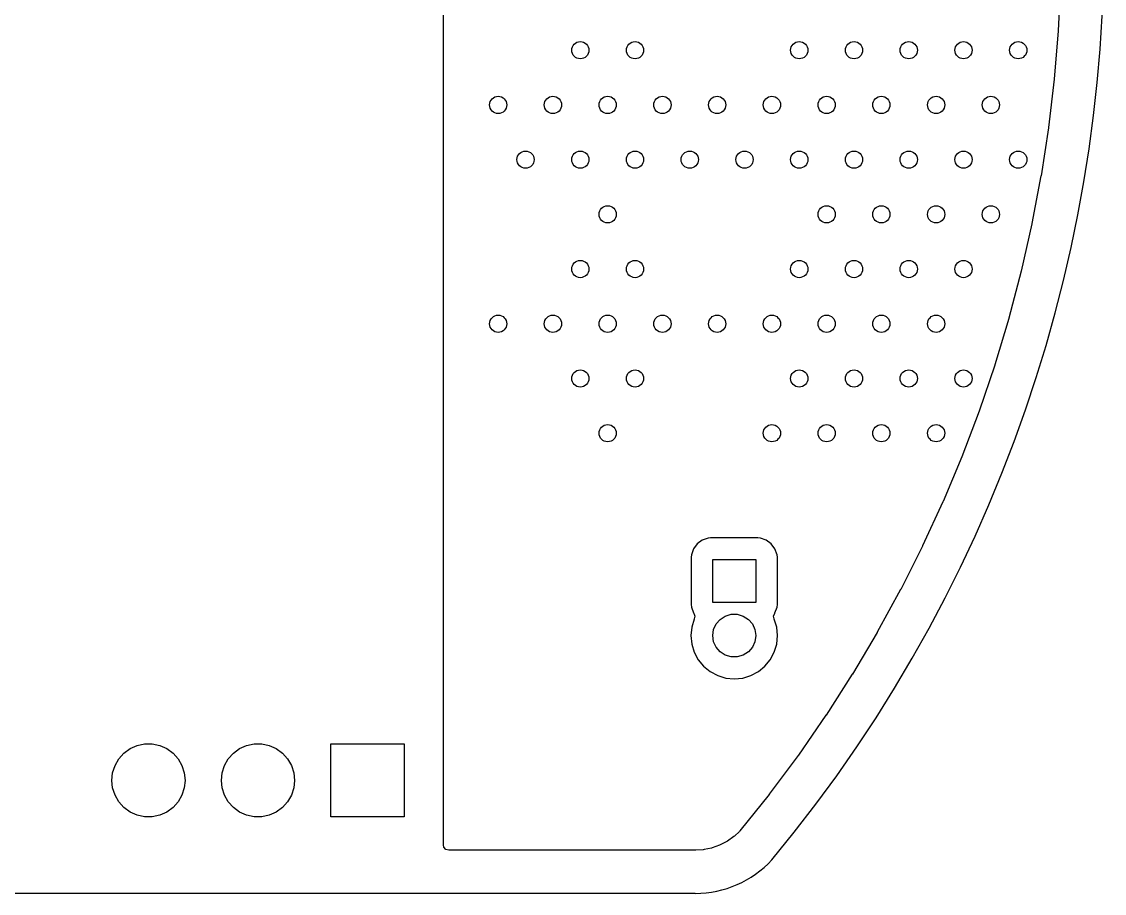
# Model space of a CAD drawing. Extents: x 116 to 183, y -93.2 to -37.6.
# Drawn here: x 157.85 to 182.97, y -93.23 to -73 of the extents above; entities that cross this region are included whole.
import ezdxf

# ---------------------------------------------------------------- set-up
doc = ezdxf.new("R2010")
doc.units = 0
doc.layers.add('BLACK', color=7, linetype='CONTINUOUS')

msp = doc.modelspace()

# ---------------------------------------------------------------- linework, layer by layer
at = {"layer": 'BLACK', "linetype": 'CONTINUOUS'}
for p, q in [((167.64, -87.249), (167.64, -70.221092)), ((181.956792, -72.078439), (181.902433, -73.204138)), ((181.902149, -73.208446), (181.80864, -74.331524)), ((181.902433, -73.204138), (181.902149, -73.208446)), ((181.808207, -74.335819), (181.675658, -75.454973)), ((181.80864, -74.331524), (181.808207, -74.335819)), ((181.675076, -75.459251), (181.503644, -76.573135)), ((181.675658, -75.454973), (181.675076, -75.459251)), ((181.502913, -76.57739), (181.292816, -77.6846)), ((181.503644, -76.573135), (181.502913, -76.57739)), ((181.291938, -77.688827), (181.043413, -78.788107)), ((181.292816, -77.6846), (181.291938, -77.688827)), ((181.042387, -78.792301), (180.755762, -79.882196)), ((181.043413, -78.788107), (181.042387, -78.792301)), ((180.754592, -79.886351), (180.430183, -80.965664)), ((180.755762, -79.882196), (180.754592, -79.886351)), ((180.428868, -80.969776), (180.067097, -82.037106)), ((180.430183, -80.965664), (180.428868, -80.969776)), ((180.06564, -82.04117), (179.666935, -83.095252)), ((180.067097, -82.037106), (180.06564, -82.04117)), ((179.665338, -83.099263), (179.23017, -84.138853)), ((179.666935, -83.095252), (179.665338, -83.099263)), ((179.228434, -84.142806), (178.757339, -85.166621)), ((179.23017, -84.138853), (179.228434, -84.142806)), ((173.529452, -85.121455), (173.443206, -85.236664)), ((173.529455, -85.121452), (173.529452, -85.121455)), ((173.644664, -85.035206), (173.529455, -85.121452)), ((173.644671, -85.035202), (173.644664, -85.035206)), ((173.779516, -84.984908), (173.644671, -85.035202)), ((173.839123, -84.978501), (173.779516, -84.984908)), ((173.839129, -84.9785), (173.839123, -84.978501)), ((174.934864, -84.9785), (173.839129, -84.9785)), ((174.934873, -84.9785), (174.934864, -84.9785)), ((174.934881, -84.9785), (174.934873, -84.9785)), ((174.934883, -84.978501), (174.934881, -84.9785)), ((174.994483, -84.984908), (174.934883, -84.978501)), ((175.129328, -85.035202), (174.994482, -84.984908)), ((174.994482, -84.984908), (174.994483, -84.984908)), ((175.129335, -85.035206), (175.129328, -85.035202)), ((175.244544, -85.121452), (175.129335, -85.035206)), ((175.244547, -85.121455), (175.244544, -85.121452)), ((175.330793, -85.236664), (175.244547, -85.121455)), ((173.392908, -85.371517), (173.386501, -85.431116)), ((173.443202, -85.236671), (173.392908, -85.371517)), ((173.443206, -85.236664), (173.443202, -85.236671)), ((175.330795, -85.236668), (175.330793, -85.236664)), ((175.330796, -85.236669), (175.330795, -85.236668)), ((175.381091, -85.371517), (175.330796, -85.236669)), ((175.387499, -85.431128), (175.381091, -85.371517)), ((178.755466, -85.170511), (178.249023, -86.177293)), ((178.757339, -85.166621), (178.755466, -85.170511)), ((173.386501, -85.431123), (173.3865, -85.431135)), ((173.3865, -85.431135), (173.3865, -86.52687)), ((173.386501, -85.431116), (173.386501, -85.431123)), ((173.887, -86.479), (173.887, -85.479)), ((173.887, -85.479), (174.887, -85.479)), ((174.887, -85.479), (174.887, -86.479)), ((175.3875, -86.526873), (175.387499, -85.431128)), ((178.247016, -86.181115), (177.70585, -87.169624)), ((178.249023, -86.177293), (178.247016, -86.181115)), ((173.3865, -86.52687), (173.386501, -86.526876)), ((173.386501, -86.526876), (173.392908, -86.586483)), ((173.392908, -86.586483), (173.443202, -86.721328)), ((174.887, -86.479), (173.887, -86.479)), ((175.330796, -86.721331), (175.381091, -86.586483)), ((175.381091, -86.586483), (175.3875, -86.526873)), ((173.458188, -86.864267), (173.400975, -87.05287)), ((173.443202, -86.721328), (173.443204, -86.721331)), ((173.443204, -86.721331), (173.449231, -86.729382)), ((173.449231, -86.729382), (173.473648, -86.794846)), ((173.459324, -86.862143), (173.458188, -86.864267)), ((173.459595, -86.860869), (173.459324, -86.862143)), ((173.460518, -86.858641), (173.459595, -86.860869)), ((173.473648, -86.794846), (173.460105, -86.85847)), ((173.460105, -86.85847), (173.460518, -86.858641)), ((173.966373, -86.97868), (174.05957, -86.871125)), ((174.05957, -86.871125), (174.179292, -86.794184)), ((174.179292, -86.794184), (174.315843, -86.754089)), ((174.315843, -86.754089), (174.458157, -86.754089)), ((174.458157, -86.754089), (174.594708, -86.794184)), ((174.594708, -86.794184), (174.71443, -86.871125)), ((174.71443, -86.871125), (174.807627, -86.97868)), ((175.300435, -86.793746), (175.324771, -86.729379)), ((175.313911, -86.858467), (175.300435, -86.793746)), ((175.313483, -86.858645), (175.313911, -86.858467)), ((175.314418, -86.860904), (175.313483, -86.858645)), ((175.314677, -86.862146), (175.314418, -86.860904)), ((175.315814, -86.864273), (175.314677, -86.862146)), ((175.373024, -87.052868), (175.315814, -86.864273)), ((175.324771, -86.729379), (175.330796, -86.721331)), ((173.400975, -87.05287), (173.381659, -87.249)), ((173.887, -87.249), (173.907254, -87.108134)), ((173.907254, -87.108134), (173.966373, -86.97868)), ((174.807627, -86.97868), (174.866746, -87.108134)), ((174.866746, -87.108134), (174.887, -87.249)), ((175.392341, -87.249), (175.373024, -87.052868)), ((167.64, -92.106831), (167.64, -87.249)), ((173.381659, -87.249), (173.400975, -87.445129)), ((173.907254, -87.389866), (173.887, -87.249)), ((173.966373, -87.51932), (173.907254, -87.389866)), ((174.866746, -87.389866), (174.807627, -87.51932)), ((174.887, -87.249), (174.866746, -87.389866)), ((175.373024, -87.445132), (175.392341, -87.249)), ((177.703712, -87.173375), (177.128425, -88.142512)), ((177.70585, -87.169624), (177.703712, -87.173375)), ((173.400975, -87.445129), (173.458188, -87.633733)), ((173.458188, -87.633733), (173.551086, -87.807532)), ((174.05957, -87.626875), (173.966373, -87.51932)), ((174.179292, -87.703816), (174.05957, -87.626875)), ((174.71443, -87.626875), (174.594708, -87.703816)), ((174.807627, -87.51932), (174.71443, -87.626875)), ((175.22291, -87.807538), (175.315814, -87.633727)), ((175.315814, -87.633727), (175.373024, -87.445132)), ((173.551086, -87.807532), (173.55109, -87.807539)), ((173.55109, -87.807539), (173.676116, -87.959883)), ((174.315843, -87.743911), (174.179292, -87.703816)), ((174.458157, -87.743911), (174.315843, -87.743911)), ((174.594708, -87.703816), (174.458157, -87.743911)), ((175.097883, -87.959883), (175.22291, -87.807538)), ((173.676116, -87.959883), (173.82846, -88.084909)), ((173.82846, -88.084909), (173.828467, -88.084913)), ((173.828467, -88.084913), (174.002266, -88.177811)), ((174.771727, -88.177814), (174.945538, -88.08491)), ((174.945538, -88.08491), (175.097883, -87.959883)), ((177.126157, -88.146185), (176.517496, -89.094684)), ((177.128425, -88.142512), (177.126157, -88.146185)), ((174.002266, -88.177811), (174.002269, -88.177811)), ((174.002269, -88.177811), (174.002273, -88.177814)), ((174.002273, -88.177814), (174.190868, -88.235024)), ((174.190868, -88.235024), (174.387, -88.254341)), ((174.387, -88.254341), (174.583132, -88.235024)), ((174.583132, -88.235024), (174.771727, -88.177814)), ((176.515101, -89.098276), (175.87381, -90.024986)), ((176.517496, -89.094684), (176.515101, -89.098276)), ((160.228479, -89.976577), (160.37224, -89.872128)), ((160.37224, -89.872128), (160.534576, -89.799852)), ((160.534576, -89.799852), (160.708391, -89.762906)), ((160.708391, -89.762906), (160.886089, -89.762906)), ((160.886089, -89.762906), (161.059904, -89.799852)), ((161.059904, -89.799852), (161.22224, -89.872128)), ((161.22224, -89.872128), (161.366001, -89.976577)), ((162.768479, -89.976577), (162.91224, -89.872128)), ((162.91224, -89.872128), (163.074576, -89.799852)), ((163.074576, -89.799852), (163.248391, -89.762906)), ((163.248391, -89.762906), (163.426089, -89.762906)), ((163.426089, -89.762906), (163.599904, -89.799852)), ((163.599904, -89.799852), (163.76224, -89.872128)), ((163.76224, -89.872128), (163.906001, -89.976577)), ((165.02724, -91.45825), (165.02724, -89.75825)), ((165.02724, -89.75825), (166.72724, -89.75825)), ((166.72724, -89.75825), (166.72724, -91.45825)), ((160.020726, -90.262524), (160.109576, -90.108633)), ((160.109576, -90.108633), (160.228479, -89.976577)), ((161.366001, -89.976577), (161.484904, -90.108633)), ((161.484904, -90.108633), (161.573754, -90.262524)), ((162.560726, -90.262524), (162.649576, -90.108633)), ((162.649576, -90.108633), (162.768479, -89.976577)), ((163.906001, -89.976577), (164.024904, -90.108633)), ((164.024904, -90.108633), (164.113754, -90.262524)), ((175.871292, -90.028493), (175.198107, -90.932346)), ((175.87381, -90.024986), (175.871292, -90.028493)), ((159.965815, -90.431525), (160.020726, -90.262524)), ((161.573754, -90.262524), (161.628665, -90.431525)), ((162.505815, -90.431525), (162.560726, -90.262524)), ((164.113754, -90.262524), (164.168665, -90.431525)), ((159.94724, -90.60825), (159.965815, -90.431525)), ((159.965815, -90.784975), (159.94724, -90.60825)), ((161.628665, -90.431525), (161.64724, -90.60825)), ((161.64724, -90.60825), (161.628665, -90.784975)), ((162.48724, -90.60825), (162.505815, -90.431525)), ((162.505815, -90.784975), (162.48724, -90.60825)), ((164.168665, -90.431525), (164.18724, -90.60825)), ((164.18724, -90.60825), (164.168665, -90.784975)), ((160.020726, -90.953976), (159.965815, -90.784975)), ((161.628665, -90.784975), (161.573754, -90.953976)), ((162.560726, -90.953976), (162.505815, -90.784975)), ((164.168665, -90.784975), (164.113754, -90.953976)), ((160.109576, -91.107867), (160.020726, -90.953976)), ((160.228479, -91.239923), (160.109576, -91.107867)), ((161.484904, -91.107867), (161.366001, -91.239923)), ((161.573754, -90.953976), (161.484904, -91.107867)), ((162.649576, -91.107867), (162.560726, -90.953976)), ((162.768479, -91.239923), (162.649576, -91.107867)), ((164.024904, -91.107867), (163.906001, -91.239923)), ((164.113754, -90.953976), (164.024904, -91.107867)), ((175.195468, -90.935763), (174.519244, -91.780627)), ((175.198107, -90.932346), (175.195468, -90.935763)), ((160.37224, -91.344372), (160.228479, -91.239923)), ((160.534576, -91.416648), (160.37224, -91.344372)), ((160.708391, -91.453594), (160.534576, -91.416648)), ((161.059904, -91.416648), (160.886089, -91.453594)), ((161.22224, -91.344372), (161.059904, -91.416648)), ((161.366001, -91.239923), (161.22224, -91.344372)), ((162.91224, -91.344372), (162.768479, -91.239923)), ((163.074576, -91.416648), (162.91224, -91.344372)), ((163.248391, -91.453594), (163.074576, -91.416648)), ((163.599904, -91.416648), (163.426089, -91.453594)), ((163.76224, -91.344372), (163.599904, -91.416648)), ((163.906001, -91.239923), (163.76224, -91.344372)), ((160.886089, -91.453594), (160.708391, -91.453594)), ((163.426089, -91.453594), (163.248391, -91.453594)), ((166.72724, -91.45825), (165.02724, -91.45825)), ((174.377526, -91.913799), (174.232112, -92.016913)), ((174.390675, -91.903049), (174.377526, -91.913799)), ((174.50731, -91.793542), (174.390675, -91.903049)), ((174.519244, -91.780627), (174.50731, -91.793542)), ((167.651206, -92.158342), (167.64, -92.106831)), ((167.696961, -92.211146), (167.651206, -92.158342)), ((173.859662, -92.179326), (173.685161, -92.215719)), ((173.876011, -92.174729), (173.859662, -92.179326)), ((174.043917, -92.114829), (173.876011, -92.174729)), ((174.059485, -92.10804), (174.043917, -92.114829)), ((174.217619, -92.025765), (174.059485, -92.10804)), ((174.232112, -92.016913), (174.217619, -92.025765)), ((167.764, -92.230831), (167.696961, -92.211146)), ((173.477748, -92.230831), (167.764, -92.230831)), ((173.486238, -92.23054), (173.477748, -92.230831)), ((173.494338, -92.229984), (173.486238, -92.23054)), ((173.668337, -92.21804), (173.494338, -92.229984)), ((173.685161, -92.215719), (173.668337, -92.21804)), ((173.482, -93.231331), (125.476, -93.231331))]:
    msp.add_line(p, q, dxfattribs=at)
at = {"layer": 'BLACK'}
for centre in [(170.815, -73.66), (172.085, -73.66), (175.895, -73.66), (177.165, -73.66), (178.435, -73.66), (179.705, -73.66), (180.975, -73.66), (168.91, -74.93), (170.18, -74.93), (171.45, -74.93), (172.72, -74.93), (173.99, -74.93), (175.26, -74.93), (176.53, -74.93), (177.8, -74.93), (179.07, -74.93), (180.34, -74.93), (169.545, -76.2), (170.815, -76.2), (172.085, -76.2), (173.355, -76.2), (174.625, -76.2), (175.895, -76.2), (177.165, -76.2), (178.435, -76.2), (179.705, -76.2), (180.975, -76.2), (171.45, -77.47), (176.53, -77.47), (177.8, -77.47), (179.07, -77.47), (180.34, -77.47), (170.815, -78.74), (172.085, -78.74), (175.895, -78.74), (177.165, -78.74), (178.435, -78.74), (179.705, -78.74), (168.91, -80.01), (170.18, -80.01), (171.45, -80.01), (172.72, -80.01), (173.99, -80.01), (175.26, -80.01), (176.53, -80.01), (177.8, -80.01), (179.07, -80.01), (170.815, -81.28), (172.085, -81.28), (175.895, -81.28), (177.165, -81.28), (178.435, -81.28), (179.705, -81.28), (171.45, -82.55), (175.26, -82.55), (176.53, -82.55), (177.8, -82.55), (179.07, -82.55)]:
    msp.add_circle(centre, 0.2, dxfattribs=at)
for centre, radius, start, end in [((149.479, -71.074279), 33.493849, -399.6709423, -140.3290577), ((173.482, -90.805), 2.426332, -90, -42.8789036)]:
    msp.add_arc(centre, radius, start, end, dxfattribs=at)

doc.saveas('drawing.dxf')
